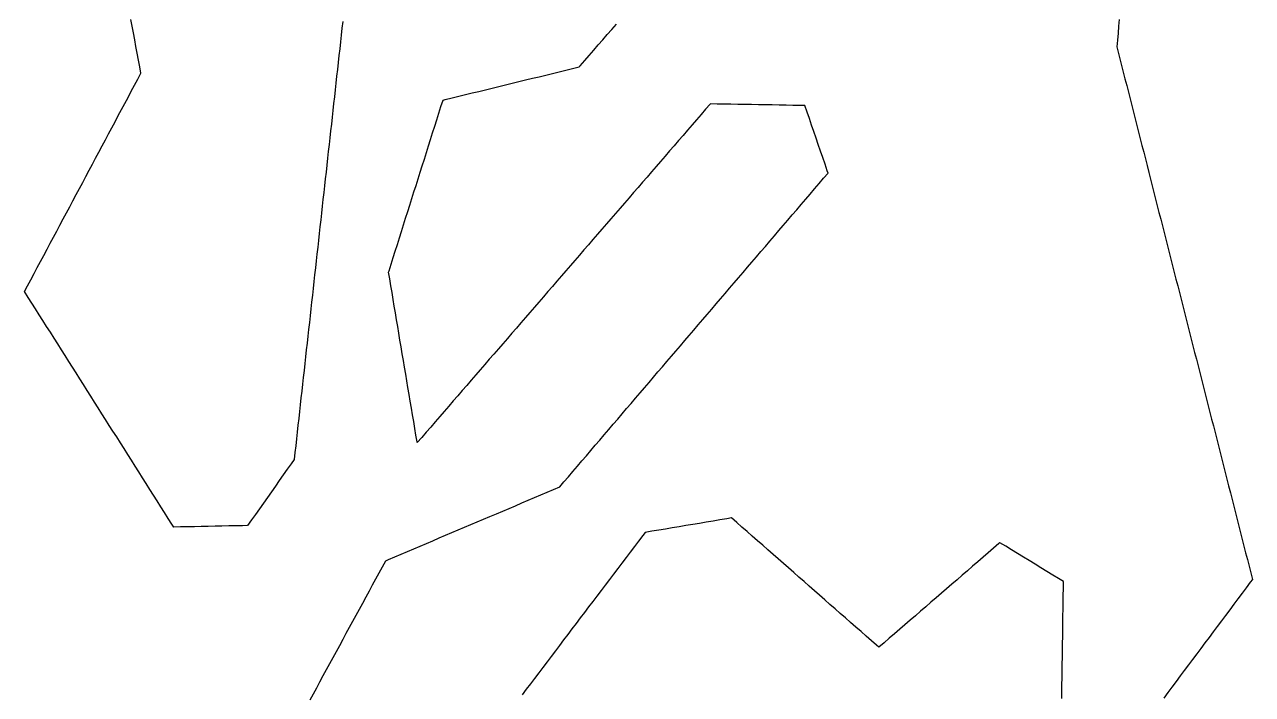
# Model space of a CAD drawing. Header units: millimetres. Extents: x 230 to 3347, y 514 to 5196.
# Drawn here: x 2648.9 to 2827.1, y 3430 to 3527.3 of the extents above; entities that cross this region are included whole.
import ezdxf

# ---------------------------------------------------------------- set-up
doc = ezdxf.new("R2010")
doc.units = ezdxf.units.MM
doc.layers.add('ALL_ISLANDS', color=7, linetype='Continuous')
doc.layers.add('OUTLINE_ISLAND_01', color=7, linetype='Continuous')

msp = doc.modelspace()

# ---------------------------------------------------------------- linework, layer by layer
at = {"layer": 'ALL_ISLANDS'}
for points in [[(2695.0743, 3527.7094), (2694.9642, 3526.7155), (2694.8541, 3525.7216), (2694.744, 3524.7277), (2694.6338, 3523.7337), (2694.5237, 3522.7398), (2694.4136, 3521.7459), (2694.3035, 3520.752), (2694.1934, 3519.7581), (2694.0833, 3518.7641), (2693.9731, 3517.7702), (2693.863, 3516.7763), (2693.7529, 3515.7824), (2693.6428, 3514.7885), (2693.5327, 3513.7946), (2693.4225, 3512.8006), (2693.3124, 3511.8067), (2693.2023, 3510.8128), (2693.0922, 3509.8189), (2692.9821, 3508.825), (2692.872, 3507.831), (2692.7618, 3506.8371), (2692.6517, 3505.8432), (2692.5416, 3504.8493), (2692.4315, 3503.8554), (2692.3214, 3502.8615), (2692.2112, 3501.8675), (2692.1011, 3500.8736), (2691.991, 3499.8797), (2691.8809, 3498.8858), (2691.7708, 3497.8919), (2691.6607, 3496.8979), (2691.5505, 3495.904), (2691.4404, 3494.9101), (2691.3303, 3493.9162), (2691.2202, 3492.9223), (2691.1101, 3491.9283), (2691, 3490.9344), (2690.8898, 3489.9405), (2690.7797, 3488.9466), (2690.6696, 3487.9527), (2690.5595, 3486.9588), (2690.4494, 3485.9648), (2690.3392, 3484.9709), (2690.2291, 3483.977), (2690.119, 3482.9831), (2690.0089, 3481.9892), (2689.8988, 3480.9952), (2689.7887, 3480.0013), (2689.6785, 3479.0074), (2689.5684, 3478.0135), (2689.4583, 3477.0196), (2689.3482, 3476.0257), (2689.2381, 3475.0317), (2689.1279, 3474.0378), (2689.0178, 3473.0439), (2688.9077, 3472.05), (2688.7976, 3471.0561), (2688.6875, 3470.0621), (2688.5774, 3469.0682), (2688.4672, 3468.0743), (2688.3571, 3467.0804), (2688.247, 3466.0865), (2688.1369, 3465.0925), (2688.0268, 3464.0986), (2687.5982, 3463.4896), (2687.0228, 3462.6717), (2686.4474, 3461.8538), (2685.872, 3461.036), (2685.2966, 3460.2181), (2684.7211, 3459.4003), (2684.1457, 3458.5824), (2683.5703, 3457.7646), (2682.9949, 3456.9467), (2682.4194, 3456.1288), (2681.844, 3455.311), (2681.2686, 3454.4931), (2680.5408, 3454.4787), (2679.541, 3454.4589), (2678.5412, 3454.4391), (2677.5414, 3454.4194), (2676.5416, 3454.3996), (2675.5418, 3454.3798), (2674.542, 3454.36), (2673.5422, 3454.3402), (2672.5424, 3454.3204), (2671.5425, 3454.3006), (2670.5427, 3454.2809), (2670.2844, 3454.6891), (2669.7496, 3455.534), (2669.2148, 3456.379), (2668.68, 3457.224), (2668.1452, 3458.069), (2667.6104, 3458.9139), (2667.0756, 3459.7589), (2666.5408, 3460.6039), (2666.006, 3461.4489), (2665.4712, 3462.2939), (2664.9364, 3463.1388), (2664.4016, 3463.9838), (2663.8668, 3464.8288), (2663.332, 3465.6738), (2662.7972, 3466.5187), (2662.2624, 3467.3637), (2661.7276, 3468.2087), (2661.1928, 3469.0537), (2660.658, 3469.8987), (2660.1232, 3470.7436), (2659.5884, 3471.5886), (2659.0536, 3472.4336), (2658.5187, 3473.2786), (2657.9839, 3474.1235), (2657.4491, 3474.9685), (2656.9143, 3475.8135), (2656.3795, 3476.6585), (2655.8447, 3477.5035), (2655.3099, 3478.3484), (2654.7751, 3479.1934), (2654.2403, 3480.0384), (2653.7055, 3480.8834), (2653.1707, 3481.7283), (2652.6359, 3482.5733), (2652.1011, 3483.4183), (2651.5663, 3484.2633), (2651.0315, 3485.1083), (2650.4967, 3485.9532), (2649.9619, 3486.7982), (2649.4271, 3487.6432), (2648.8923, 3488.4882), (2649.3358, 3489.3207), (2649.8059, 3490.2034), (2650.276, 3491.086), (2650.7461, 3491.9686), (2651.2162, 3492.8512), (2651.6863, 3493.7338), (2652.1564, 3494.6164), (2652.6265, 3495.499), (2653.0966, 3496.3816), (2653.5667, 3497.2642), (2654.0368, 3498.1469), (2654.5069, 3499.0295), (2654.977, 3499.9121), (2655.4471, 3500.7947), (2655.9172, 3501.6773), (2656.3873, 3502.5599), (2656.8574, 3503.4425), (2657.3275, 3504.3251), (2657.7976, 3505.2078), (2658.2677, 3506.0904), (2658.7378, 3506.973), (2659.2079, 3507.8556), (2659.678, 3508.7382), (2660.1481, 3509.6208), (2660.6182, 3510.5034), (2661.0883, 3511.386), (2661.5584, 3512.2686), (2662.0285, 3513.1513), (2662.4986, 3514.0339), (2662.9687, 3514.9165), (2663.4389, 3515.7991), (2663.909, 3516.6817), (2664.3791, 3517.5643), (2664.8492, 3518.4469), (2665.3193, 3519.3295), (2665.7894, 3520.2121), (2665.6189, 3521.1168), (2665.4337, 3522.0995), (2665.2485, 3523.0822), (2665.0633, 3524.0649), (2664.8781, 3525.0476), (2664.6929, 3526.0303), (2664.5078, 3527.013), (2664.3226, 3527.9957)], [(2690.3416, 3429.1976), (2690.8194, 3430.0761), (2691.2972, 3430.9546), (2691.775, 3431.833), (2692.2529, 3432.7115), (2692.7307, 3433.5899), (2693.2085, 3434.4684), (2693.6863, 3435.3469), (2694.1641, 3436.2253), (2694.6419, 3437.1038), (2695.1197, 3437.9822), (2695.5976, 3438.8607), (2696.0754, 3439.7392), (2696.5532, 3440.6176), (2697.031, 3441.4961), (2697.5088, 3442.3746), (2697.9866, 3443.253), (2698.4644, 3444.1315), (2698.9423, 3445.0099), (2699.4201, 3445.8884), (2699.8979, 3446.7669), (2700.3757, 3447.6453), (2700.8535, 3448.5238), (2701.3313, 3449.4022), (2701.7265, 3449.5701), (2702.6469, 3449.9611), (2703.5673, 3450.352), (2704.4877, 3450.743), (2705.4081, 3451.134), (2706.3285, 3451.525), (2707.2489, 3451.916), (2708.1693, 3452.3069), (2709.0897, 3452.6979), (2710.0101, 3453.0889), (2710.9305, 3453.4799), (2711.8509, 3453.8709), (2712.7713, 3454.2618), (2713.6917, 3454.6528), (2714.6121, 3455.0438), (2715.5325, 3455.4348), (2716.4529, 3455.8257), (2717.3733, 3456.2167), (2718.2937, 3456.6077), (2719.2141, 3456.9987), (2720.1345, 3457.3897), (2721.0549, 3457.7806), (2721.9753, 3458.1716), (2722.8957, 3458.5626), (2723.8161, 3458.9536), (2724.7365, 3459.3446), (2725.6569, 3459.7355), (2726.5773, 3460.1265), (2727.1887, 3460.8419), (2727.8385, 3461.602), (2728.4882, 3462.3622), (2729.138, 3463.1223), (2729.7877, 3463.8825), (2730.4375, 3464.6426), (2731.0872, 3465.4028), (2731.737, 3466.1629), (2732.3867, 3466.9231), (2733.0365, 3467.6832), (2733.6862, 3468.4434), (2734.336, 3469.2035), (2734.9857, 3469.9637), (2735.6355, 3470.7238), (2736.2852, 3471.484), (2736.935, 3472.2441), (2737.5847, 3473.0043), (2738.2345, 3473.7644), (2738.8842, 3474.5246), (2739.534, 3475.2847), (2740.1837, 3476.0449), (2740.8335, 3476.805), (2741.4832, 3477.5652), (2742.1329, 3478.3253), (2742.7827, 3479.0855), (2743.4324, 3479.8456), (2744.0822, 3480.6058), (2744.7319, 3481.3659), (2745.3817, 3482.1261), (2746.0314, 3482.8862), (2746.6812, 3483.6464), (2747.3309, 3484.4065), (2747.9807, 3485.1667), (2748.6304, 3485.9268), (2749.2802, 3486.687), (2749.9299, 3487.4471), (2750.5797, 3488.2073), (2751.2294, 3488.9674), (2751.8792, 3489.7276), (2752.5289, 3490.4877), (2753.1787, 3491.2479), (2753.8284, 3492.008), (2754.4782, 3492.7682), (2755.1279, 3493.5283), (2755.7777, 3494.2885), (2756.4274, 3495.0486), (2757.0772, 3495.8088), (2757.7269, 3496.5689), (2758.3767, 3497.329), (2759.0264, 3498.0892), (2759.6762, 3498.8493), (2760.3259, 3499.6095), (2760.9757, 3500.3696), (2761.6254, 3501.1298), (2762.2752, 3501.8899), (2762.9249, 3502.6501), (2763.5746, 3503.4102), (2764.2244, 3504.1704), (2764.8741, 3504.9305), (2765.5239, 3505.6907), (2765.4052, 3506.0367), (2765.0806, 3506.9825), (2764.756, 3507.9284), (2764.4314, 3508.8742), (2764.1068, 3509.8201), (2763.7822, 3510.7659), (2763.4576, 3511.7118), (2763.133, 3512.6576), (2762.8084, 3513.6035), (2762.4838, 3514.5493), (2762.1592, 3515.4952), (2761.4256, 3515.5078), (2760.4257, 3515.5249), (2759.4259, 3515.542), (2758.426, 3515.5592), (2757.4262, 3515.5763), (2756.4263, 3515.5934), (2755.4265, 3515.6106), (2754.4266, 3515.6277), (2753.4268, 3515.6448), (2752.4269, 3515.662), (2751.4271, 3515.6791), (2750.4272, 3515.6962), (2749.4274, 3515.7134), (2748.4275, 3515.7305), (2748.4067, 3515.7065), (2747.7526, 3514.9501), (2747.0985, 3514.1937), (2746.4443, 3513.4373), (2745.7902, 3512.6809), (2745.1361, 3511.9245), (2744.482, 3511.1681), (2743.8278, 3510.4118), (2743.1737, 3509.6554), (2742.5196, 3508.899), (2741.8655, 3508.1426), (2741.2113, 3507.3862), (2740.5572, 3506.6298), (2739.9031, 3505.8735), (2739.2489, 3505.1171), (2738.5948, 3504.3607), (2737.9407, 3503.6043), (2737.2866, 3502.8479), (2736.6324, 3502.0915), (2735.9783, 3501.3351), (2735.3242, 3500.5788), (2734.6701, 3499.8224), (2734.0159, 3499.066), (2733.3618, 3498.3096), (2732.7077, 3497.5532), (2732.0535, 3496.7968), (2731.3994, 3496.0405), (2730.7453, 3495.2841), (2730.0912, 3494.5277), (2729.437, 3493.7713), (2728.7829, 3493.0149), (2728.1288, 3492.2585), (2727.4747, 3491.5021), (2726.8205, 3490.7458), (2726.1664, 3489.9894), (2725.5123, 3489.233), (2724.8581, 3488.4766), (2724.204, 3487.7202), (2723.5499, 3486.9638), (2722.8958, 3486.2075), (2722.2416, 3485.4511), (2721.5875, 3484.6947), (2720.9334, 3483.9383), (2720.2793, 3483.1819), (2719.6251, 3482.4255), (2718.971, 3481.6691), (2718.3169, 3480.9128), (2717.6627, 3480.1564), (2717.0086, 3479.4), (2716.3545, 3478.6436), (2715.7004, 3477.8872), (2715.0462, 3477.1308), (2714.3921, 3476.3745), (2713.738, 3475.6181), (2713.0839, 3474.8617), (2712.4297, 3474.1053), (2711.7756, 3473.3489), (2711.1215, 3472.5925), (2710.4673, 3471.8361), (2709.8132, 3471.0798), (2709.1591, 3470.3234), (2708.505, 3469.567), (2707.8508, 3468.8106), (2707.1967, 3468.0542), (2706.5426, 3467.2978), (2705.8885, 3466.5415), (2705.872, 3466.6395), (2705.7064, 3467.6257), (2705.5409, 3468.6119), (2705.3753, 3469.5981), (2705.2098, 3470.5843), (2705.0442, 3471.5705), (2704.8787, 3472.5567), (2704.7131, 3473.5429), (2704.5475, 3474.5291), (2704.382, 3475.5153), (2704.2164, 3476.5015), (2704.0509, 3477.4877), (2703.8853, 3478.4739), (2703.7198, 3479.4601), (2703.5542, 3480.4463), (2703.3887, 3481.4325), (2703.2231, 3482.4187), (2703.0576, 3483.4049), (2702.892, 3484.3911), (2702.7264, 3485.3773), (2702.5609, 3486.3635), (2702.3953, 3487.3497), (2702.2298, 3488.3359), (2702.0642, 3489.3221), (2701.8987, 3490.3083), (2701.7331, 3491.2945), (2701.7995, 3491.5045), (2702.1009, 3492.458), (2702.4023, 3493.4115), (2702.7037, 3494.365), (2703.0051, 3495.3185), (2703.3065, 3496.272), (2703.6079, 3497.2254), (2703.9094, 3498.1789), (2704.2108, 3499.1324), (2704.5122, 3500.0859), (2704.8136, 3501.0394), (2705.115, 3501.9929), (2705.4164, 3502.9464), (2705.7178, 3503.8999), (2706.0193, 3504.8534), (2706.3207, 3505.8069), (2706.6221, 3506.7604), (2706.9235, 3507.7139), (2707.2249, 3508.6674), (2707.5263, 3509.6209), (2707.8277, 3510.5744), (2708.1291, 3511.5279), (2708.4306, 3512.4813), (2708.732, 3513.4348), (2709.0334, 3514.3883), (2709.3348, 3515.3418), (2709.6362, 3516.2953), (2709.9683, 3516.3761), (2710.9399, 3516.6126), (2711.9116, 3516.8491), (2712.8832, 3517.0856), (2713.8549, 3517.322), (2714.8265, 3517.5585), (2715.7981, 3517.795), (2716.7698, 3518.0315), (2717.7414, 3518.2679), (2718.7131, 3518.5044), (2719.6847, 3518.7409), (2720.6563, 3518.9773), (2721.628, 3519.2138), (2722.5996, 3519.4503), (2723.5712, 3519.6868), (2724.5429, 3519.9232), (2725.5145, 3520.1597), (2726.4862, 3520.3962), (2727.4578, 3520.6326), (2728.4294, 3520.8691), (2729.4011, 3521.1056), (2729.5456, 3521.2718), (2730.2017, 3522.0265), (2730.8578, 3522.7811), (2731.514, 3523.5358), (2732.1701, 3524.2904), (2732.8262, 3525.0451), (2733.4823, 3525.7997), (2734.1385, 3526.5544), (2734.7946, 3527.309)], [(2807.7856, 3527.9972), (2807.6996, 3527.0009), (2807.6137, 3526.0046), (2807.5277, 3525.0083), (2807.4418, 3524.012), (2807.6383, 3523.2398), (2807.885, 3522.2707), (2808.1316, 3521.3016), (2808.3783, 3520.3325), (2808.6249, 3519.3634), (2808.8716, 3518.3943), (2809.1183, 3517.4252), (2809.3649, 3516.4561), (2809.6116, 3515.487), (2809.8582, 3514.5179), (2810.1049, 3513.5488), (2810.3516, 3512.5797), (2810.5982, 3511.6106), (2810.8449, 3510.6415), (2811.0915, 3509.6724), (2811.3382, 3508.7033), (2811.5848, 3507.7341), (2811.8315, 3506.765), (2812.0782, 3505.7959), (2812.3248, 3504.8268), (2812.5715, 3503.8577), (2812.8181, 3502.8886), (2813.0648, 3501.9195), (2813.3115, 3500.9504), (2813.5581, 3499.9813), (2813.8048, 3499.0122), (2814.0514, 3498.0431), (2814.2981, 3497.074), (2814.5447, 3496.1049), (2814.7914, 3495.1358), (2815.0381, 3494.1667), (2815.2847, 3493.1976), (2815.5314, 3492.2285), (2815.778, 3491.2594), (2816.0247, 3490.2903), (2816.2714, 3489.3212), (2816.518, 3488.3521), (2816.7647, 3487.383), (2817.0113, 3486.4139), (2817.258, 3485.4448), (2817.5046, 3484.4757), (2817.7513, 3483.5066), (2817.998, 3482.5375), (2818.2446, 3481.5684), (2818.4913, 3480.5993), (2818.7379, 3479.6302), (2818.9846, 3478.6611), (2819.2312, 3477.692), (2819.4779, 3476.7229), (2819.7246, 3475.7538), (2819.9712, 3474.7847), (2820.2179, 3473.8156), (2820.4645, 3472.8465), (2820.7112, 3471.8774), (2820.9579, 3470.9083), (2821.2045, 3469.9391), (2821.4512, 3468.97), (2821.6978, 3468.0009), (2821.9445, 3467.0318), (2822.1911, 3466.0627), (2822.4378, 3465.0936), (2822.6845, 3464.1245), (2822.9311, 3463.1554), (2823.1778, 3462.1863), (2823.4244, 3461.2172), (2823.6711, 3460.2481), (2823.9178, 3459.279), (2824.1644, 3458.3099), (2824.4111, 3457.3408), (2824.6577, 3456.3717), (2824.9044, 3455.4026), (2825.151, 3454.4335), (2825.3977, 3453.4644), (2825.6444, 3452.4953), (2825.891, 3451.5262), (2826.1377, 3450.5571), (2826.3843, 3449.588), (2826.631, 3448.6189), (2826.8776, 3447.6498), (2827.1243, 3446.6807), (2826.8174, 3446.2703), (2826.2184, 3445.4696), (2825.6194, 3444.6688), (2825.0205, 3443.868), (2824.4215, 3443.0673), (2823.8225, 3442.2665), (2823.2236, 3441.4657), (2822.6246, 3440.6649), (2822.0256, 3439.8642), (2821.4266, 3439.0634), (2820.8277, 3438.2626), (2820.2287, 3437.4618), (2819.6297, 3436.6611), (2819.0308, 3435.8603), (2818.4318, 3435.0595), (2817.8328, 3434.2588), (2817.2339, 3433.458), (2816.6349, 3432.6572), (2816.0359, 3431.8564), (2815.437, 3431.0557), (2814.838, 3430.2549), (2814.239, 3429.4541)], [(2799.4499, 3429.3716), (2799.4644, 3430.3715), (2799.4788, 3431.3714), (2799.4932, 3432.3713), (2799.5076, 3433.3712), (2799.522, 3434.3711), (2799.5365, 3435.371), (2799.5509, 3436.3709), (2799.5653, 3437.3708), (2799.5797, 3438.3707), (2799.5941, 3439.3706), (2799.6085, 3440.3705), (2799.623, 3441.3704), (2799.6374, 3442.3703), (2799.6518, 3443.3702), (2799.6662, 3444.3701), (2799.6806, 3445.37), (2799.6951, 3446.3699), (2798.9905, 3446.8003), (2798.1372, 3447.3217), (2797.2838, 3447.8431), (2796.4305, 3448.3644), (2795.5772, 3448.8858), (2794.7238, 3449.4072), (2793.8705, 3449.9285), (2793.0172, 3450.4499), (2792.1638, 3450.9713), (2791.3105, 3451.4926), (2790.4572, 3452.014), (2790.2943, 3451.8731), (2789.5381, 3451.2188), (2788.7819, 3450.5645), (2788.0256, 3449.9102), (2787.2694, 3449.2559), (2786.5132, 3448.6016), (2785.7569, 3447.9473), (2785.0007, 3447.293), (2784.2444, 3446.6387), (2783.4882, 3445.9844), (2782.732, 3445.3301), (2781.9757, 3444.6758), (2781.2195, 3444.0215), (2780.4633, 3443.3672), (2779.707, 3442.7129), (2778.9508, 3442.0586), (2778.1945, 3441.4043), (2777.4383, 3440.7501), (2776.6821, 3440.0958), (2775.9258, 3439.4415), (2775.1696, 3438.7872), (2774.4134, 3438.1329), (2773.6571, 3437.4786), (2772.9009, 3436.8243), (2772.5609, 3437.123), (2771.8097, 3437.783), (2771.0584, 3438.443), (2770.3072, 3439.103), (2769.5559, 3439.763), (2768.8047, 3440.4231), (2768.0534, 3441.0831), (2767.3022, 3441.7431), (2766.5509, 3442.4031), (2765.7997, 3443.0631), (2765.0484, 3443.7232), (2764.2972, 3444.3832), (2763.5459, 3445.0432), (2762.7947, 3445.7032), (2762.0434, 3446.3632), (2761.2922, 3447.0233), (2760.541, 3447.6833), (2759.7897, 3448.3433), (2759.0385, 3449.0033), (2758.2872, 3449.6633), (2757.536, 3450.3234), (2756.7847, 3450.9834), (2756.0335, 3451.6434), (2755.2822, 3452.3034), (2754.531, 3452.9634), (2753.7797, 3453.6235), (2753.0285, 3454.2835), (2752.2772, 3454.9435), (2751.526, 3455.6035), (2750.8067, 3455.483), (2749.8204, 3455.3178), (2748.8342, 3455.1525), (2747.8479, 3454.9873), (2746.8617, 3454.8221), (2745.8754, 3454.6568), (2744.8891, 3454.4916), (2743.9029, 3454.3264), (2742.9166, 3454.1612), (2741.9304, 3453.9959), (2740.9441, 3453.8307), (2739.9579, 3453.6655), (2738.9716, 3453.5002), (2738.6215, 3453.0382), (2738.0174, 3452.2412), (2737.4134, 3451.4442), (2736.8094, 3450.6473), (2736.2054, 3449.8503), (2735.6014, 3449.0533), (2734.9974, 3448.2563), (2734.3934, 3447.4594), (2733.7894, 3446.6624), (2733.1853, 3445.8654), (2732.5813, 3445.0684), (2731.9773, 3444.2715), (2731.3733, 3443.4745), (2730.7693, 3442.6775), (2730.1653, 3441.8805), (2729.5613, 3441.0836), (2728.9573, 3440.2866), (2728.3533, 3439.4896), (2727.7492, 3438.6926), (2727.1452, 3437.8957), (2726.5412, 3437.0987), (2725.9372, 3436.3017), (2725.3332, 3435.5047), (2724.7292, 3434.7078), (2724.1252, 3433.9108), (2723.5212, 3433.1138), (2722.9172, 3432.3168), (2722.3131, 3431.5199), (2721.7091, 3430.7229), (2721.1051, 3429.9259)]]:
    msp.add_lwpolyline(points, dxfattribs=at)
at = {"layer": 'OUTLINE_ISLAND_01'}
for points in [[(2695.0743, 3527.7094), (2694.9642, 3526.7155), (2694.8541, 3525.7216), (2694.744, 3524.7277), (2694.6338, 3523.7337), (2694.5237, 3522.7398), (2694.4136, 3521.7459), (2694.3035, 3520.752), (2694.1934, 3519.7581), (2694.0833, 3518.7641), (2693.9731, 3517.7702), (2693.863, 3516.7763), (2693.7529, 3515.7824), (2693.6428, 3514.7885), (2693.5327, 3513.7946), (2693.4225, 3512.8006), (2693.3124, 3511.8067), (2693.2023, 3510.8128), (2693.0922, 3509.8189), (2692.9821, 3508.825), (2692.872, 3507.831), (2692.7618, 3506.8371), (2692.6517, 3505.8432), (2692.5416, 3504.8493), (2692.4315, 3503.8554), (2692.3214, 3502.8615), (2692.2112, 3501.8675), (2692.1011, 3500.8736), (2691.991, 3499.8797), (2691.8809, 3498.8858), (2691.7708, 3497.8919), (2691.6607, 3496.8979), (2691.5505, 3495.904), (2691.4404, 3494.9101), (2691.3303, 3493.9162), (2691.2202, 3492.9223), (2691.1101, 3491.9283), (2691, 3490.9344), (2690.8898, 3489.9405), (2690.7797, 3488.9466), (2690.6696, 3487.9527), (2690.5595, 3486.9588), (2690.4494, 3485.9648), (2690.3392, 3484.9709), (2690.2291, 3483.977), (2690.119, 3482.9831), (2690.0089, 3481.9892), (2689.8988, 3480.9952), (2689.7887, 3480.0013), (2689.6785, 3479.0074), (2689.5684, 3478.0135), (2689.4583, 3477.0196), (2689.3482, 3476.0257), (2689.2381, 3475.0317), (2689.1279, 3474.0378), (2689.0178, 3473.0439), (2688.9077, 3472.05), (2688.7976, 3471.0561), (2688.6875, 3470.0621), (2688.5774, 3469.0682), (2688.4672, 3468.0743), (2688.3571, 3467.0804), (2688.247, 3466.0865), (2688.1369, 3465.0925), (2688.0268, 3464.0986), (2687.5982, 3463.4896), (2687.0228, 3462.6717), (2686.4474, 3461.8538), (2685.872, 3461.036), (2685.2966, 3460.2181), (2684.7211, 3459.4003), (2684.1457, 3458.5824), (2683.5703, 3457.7646), (2682.9949, 3456.9467), (2682.4194, 3456.1288), (2681.844, 3455.311), (2681.2686, 3454.4931), (2680.5408, 3454.4787), (2679.541, 3454.4589), (2678.5412, 3454.4391), (2677.5414, 3454.4194), (2676.5416, 3454.3996), (2675.5418, 3454.3798), (2674.542, 3454.36), (2673.5422, 3454.3402), (2672.5424, 3454.3204), (2671.5425, 3454.3006), (2670.5427, 3454.2809), (2670.2844, 3454.6891), (2669.7496, 3455.534), (2669.2148, 3456.379), (2668.68, 3457.224), (2668.1452, 3458.069), (2667.6104, 3458.9139), (2667.0756, 3459.7589), (2666.5408, 3460.6039), (2666.006, 3461.4489), (2665.4712, 3462.2939), (2664.9364, 3463.1388), (2664.4016, 3463.9838), (2663.8668, 3464.8288), (2663.332, 3465.6738), (2662.7972, 3466.5187), (2662.2624, 3467.3637), (2661.7276, 3468.2087), (2661.1928, 3469.0537), (2660.658, 3469.8987), (2660.1232, 3470.7436), (2659.5884, 3471.5886), (2659.0536, 3472.4336), (2658.5187, 3473.2786), (2657.9839, 3474.1235), (2657.4491, 3474.9685), (2656.9143, 3475.8135), (2656.3795, 3476.6585), (2655.8447, 3477.5035), (2655.3099, 3478.3484), (2654.7751, 3479.1934), (2654.2403, 3480.0384), (2653.7055, 3480.8834), (2653.1707, 3481.7283), (2652.6359, 3482.5733), (2652.1011, 3483.4183), (2651.5663, 3484.2633), (2651.0315, 3485.1083), (2650.4967, 3485.9532), (2649.9619, 3486.7982), (2649.4271, 3487.6432), (2648.8923, 3488.4882), (2649.3358, 3489.3207), (2649.8059, 3490.2034), (2650.276, 3491.086), (2650.7461, 3491.9686), (2651.2162, 3492.8512), (2651.6863, 3493.7338), (2652.1564, 3494.6164), (2652.6265, 3495.499), (2653.0966, 3496.3816), (2653.5667, 3497.2642), (2654.0368, 3498.1469), (2654.5069, 3499.0295), (2654.977, 3499.9121), (2655.4471, 3500.7947), (2655.9172, 3501.6773), (2656.3873, 3502.5599), (2656.8574, 3503.4425), (2657.3275, 3504.3251), (2657.7976, 3505.2078), (2658.2677, 3506.0904), (2658.7378, 3506.973), (2659.2079, 3507.8556), (2659.678, 3508.7382), (2660.1481, 3509.6208), (2660.6182, 3510.5034), (2661.0883, 3511.386), (2661.5584, 3512.2686), (2662.0285, 3513.1513), (2662.4986, 3514.0339), (2662.9687, 3514.9165), (2663.4389, 3515.7991), (2663.909, 3516.6817), (2664.3791, 3517.5643), (2664.8492, 3518.4469), (2665.3193, 3519.3295), (2665.7894, 3520.2121), (2665.6189, 3521.1168), (2665.4337, 3522.0995), (2665.2485, 3523.0822), (2665.0633, 3524.0649), (2664.8781, 3525.0476), (2664.6929, 3526.0303), (2664.5078, 3527.013), (2664.3226, 3527.9957)], [(2690.3416, 3429.1976), (2690.8194, 3430.0761), (2691.2972, 3430.9546), (2691.775, 3431.833), (2692.2529, 3432.7115), (2692.7307, 3433.5899), (2693.2085, 3434.4684), (2693.6863, 3435.3469), (2694.1641, 3436.2253), (2694.6419, 3437.1038), (2695.1197, 3437.9822), (2695.5976, 3438.8607), (2696.0754, 3439.7392), (2696.5532, 3440.6176), (2697.031, 3441.4961), (2697.5088, 3442.3746), (2697.9866, 3443.253), (2698.4644, 3444.1315), (2698.9423, 3445.0099), (2699.4201, 3445.8884), (2699.8979, 3446.7669), (2700.3757, 3447.6453), (2700.8535, 3448.5238), (2701.3313, 3449.4022), (2701.7265, 3449.5701), (2702.6469, 3449.9611), (2703.5673, 3450.352), (2704.4877, 3450.743), (2705.4081, 3451.134), (2706.3285, 3451.525), (2707.2489, 3451.916), (2708.1693, 3452.3069), (2709.0897, 3452.6979), (2710.0101, 3453.0889), (2710.9305, 3453.4799), (2711.8509, 3453.8709), (2712.7713, 3454.2618), (2713.6917, 3454.6528), (2714.6121, 3455.0438), (2715.5325, 3455.4348), (2716.4529, 3455.8257), (2717.3733, 3456.2167), (2718.2937, 3456.6077), (2719.2141, 3456.9987), (2720.1345, 3457.3897), (2721.0549, 3457.7806), (2721.9753, 3458.1716), (2722.8957, 3458.5626), (2723.8161, 3458.9536), (2724.7365, 3459.3446), (2725.6569, 3459.7355), (2726.5773, 3460.1265), (2727.1887, 3460.8419), (2727.8385, 3461.602), (2728.4882, 3462.3622), (2729.138, 3463.1223), (2729.7877, 3463.8825), (2730.4375, 3464.6426), (2731.0872, 3465.4028), (2731.737, 3466.1629), (2732.3867, 3466.9231), (2733.0365, 3467.6832), (2733.6862, 3468.4434), (2734.336, 3469.2035), (2734.9857, 3469.9637), (2735.6355, 3470.7238), (2736.2852, 3471.484), (2736.935, 3472.2441), (2737.5847, 3473.0043), (2738.2345, 3473.7644), (2738.8842, 3474.5246), (2739.534, 3475.2847), (2740.1837, 3476.0449), (2740.8335, 3476.805), (2741.4832, 3477.5652), (2742.1329, 3478.3253), (2742.7827, 3479.0855), (2743.4324, 3479.8456), (2744.0822, 3480.6058), (2744.7319, 3481.3659), (2745.3817, 3482.1261), (2746.0314, 3482.8862), (2746.6812, 3483.6464), (2747.3309, 3484.4065), (2747.9807, 3485.1667), (2748.6304, 3485.9268), (2749.2802, 3486.687), (2749.9299, 3487.4471), (2750.5797, 3488.2073), (2751.2294, 3488.9674), (2751.8792, 3489.7276), (2752.5289, 3490.4877), (2753.1787, 3491.2479), (2753.8284, 3492.008), (2754.4782, 3492.7682), (2755.1279, 3493.5283), (2755.7777, 3494.2885), (2756.4274, 3495.0486), (2757.0772, 3495.8088), (2757.7269, 3496.5689), (2758.3767, 3497.329), (2759.0264, 3498.0892), (2759.6762, 3498.8493), (2760.3259, 3499.6095), (2760.9757, 3500.3696), (2761.6254, 3501.1298), (2762.2752, 3501.8899), (2762.9249, 3502.6501), (2763.5746, 3503.4102), (2764.2244, 3504.1704), (2764.8741, 3504.9305), (2765.5239, 3505.6907), (2765.4052, 3506.0367), (2765.0806, 3506.9825), (2764.756, 3507.9284), (2764.4314, 3508.8742), (2764.1068, 3509.8201), (2763.7822, 3510.7659), (2763.4576, 3511.7118), (2763.133, 3512.6576), (2762.8084, 3513.6035), (2762.4838, 3514.5493), (2762.1592, 3515.4952), (2761.4256, 3515.5078), (2760.4257, 3515.5249), (2759.4259, 3515.542), (2758.426, 3515.5592), (2757.4262, 3515.5763), (2756.4263, 3515.5934), (2755.4265, 3515.6106), (2754.4266, 3515.6277), (2753.4268, 3515.6448), (2752.4269, 3515.662), (2751.4271, 3515.6791), (2750.4272, 3515.6962), (2749.4274, 3515.7134), (2748.4275, 3515.7305), (2748.4067, 3515.7065), (2747.7526, 3514.9501), (2747.0985, 3514.1937), (2746.4443, 3513.4373), (2745.7902, 3512.6809), (2745.1361, 3511.9245), (2744.482, 3511.1681), (2743.8278, 3510.4118), (2743.1737, 3509.6554), (2742.5196, 3508.899), (2741.8655, 3508.1426), (2741.2113, 3507.3862), (2740.5572, 3506.6298), (2739.9031, 3505.8735), (2739.2489, 3505.1171), (2738.5948, 3504.3607), (2737.9407, 3503.6043), (2737.2866, 3502.8479), (2736.6324, 3502.0915), (2735.9783, 3501.3351), (2735.3242, 3500.5788), (2734.6701, 3499.8224), (2734.0159, 3499.066), (2733.3618, 3498.3096), (2732.7077, 3497.5532), (2732.0535, 3496.7968), (2731.3994, 3496.0405), (2730.7453, 3495.2841), (2730.0912, 3494.5277), (2729.437, 3493.7713), (2728.7829, 3493.0149), (2728.1288, 3492.2585), (2727.4747, 3491.5021), (2726.8205, 3490.7458), (2726.1664, 3489.9894), (2725.5123, 3489.233), (2724.8581, 3488.4766), (2724.204, 3487.7202), (2723.5499, 3486.9638), (2722.8958, 3486.2075), (2722.2416, 3485.4511), (2721.5875, 3484.6947), (2720.9334, 3483.9383), (2720.2793, 3483.1819), (2719.6251, 3482.4255), (2718.971, 3481.6691), (2718.3169, 3480.9128), (2717.6627, 3480.1564), (2717.0086, 3479.4), (2716.3545, 3478.6436), (2715.7004, 3477.8872), (2715.0462, 3477.1308), (2714.3921, 3476.3745), (2713.738, 3475.6181), (2713.0839, 3474.8617), (2712.4297, 3474.1053), (2711.7756, 3473.3489), (2711.1215, 3472.5925), (2710.4673, 3471.8361), (2709.8132, 3471.0798), (2709.1591, 3470.3234), (2708.505, 3469.567), (2707.8508, 3468.8106), (2707.1967, 3468.0542), (2706.5426, 3467.2978), (2705.8885, 3466.5415), (2705.872, 3466.6395), (2705.7064, 3467.6257), (2705.5409, 3468.6119), (2705.3753, 3469.5981), (2705.2098, 3470.5843), (2705.0442, 3471.5705), (2704.8787, 3472.5567), (2704.7131, 3473.5429), (2704.5475, 3474.5291), (2704.382, 3475.5153), (2704.2164, 3476.5015), (2704.0509, 3477.4877), (2703.8853, 3478.4739), (2703.7198, 3479.4601), (2703.5542, 3480.4463), (2703.3887, 3481.4325), (2703.2231, 3482.4187), (2703.0576, 3483.4049), (2702.892, 3484.3911), (2702.7264, 3485.3773), (2702.5609, 3486.3635), (2702.3953, 3487.3497), (2702.2298, 3488.3359), (2702.0642, 3489.3221), (2701.8987, 3490.3083), (2701.7331, 3491.2945), (2701.7995, 3491.5045), (2702.1009, 3492.458), (2702.4023, 3493.4115), (2702.7037, 3494.365), (2703.0051, 3495.3185), (2703.3065, 3496.272), (2703.6079, 3497.2254), (2703.9094, 3498.1789), (2704.2108, 3499.1324), (2704.5122, 3500.0859), (2704.8136, 3501.0394), (2705.115, 3501.9929), (2705.4164, 3502.9464), (2705.7178, 3503.8999), (2706.0193, 3504.8534), (2706.3207, 3505.8069), (2706.6221, 3506.7604), (2706.9235, 3507.7139), (2707.2249, 3508.6674), (2707.5263, 3509.6209), (2707.8277, 3510.5744), (2708.1291, 3511.5279), (2708.4306, 3512.4813), (2708.732, 3513.4348), (2709.0334, 3514.3883), (2709.3348, 3515.3418), (2709.6362, 3516.2953), (2709.9683, 3516.3761), (2710.9399, 3516.6126), (2711.9116, 3516.8491), (2712.8832, 3517.0856), (2713.8549, 3517.322), (2714.8265, 3517.5585), (2715.7981, 3517.795), (2716.7698, 3518.0315), (2717.7414, 3518.2679), (2718.7131, 3518.5044), (2719.6847, 3518.7409), (2720.6563, 3518.9773), (2721.628, 3519.2138), (2722.5996, 3519.4503), (2723.5712, 3519.6868), (2724.5429, 3519.9232), (2725.5145, 3520.1597), (2726.4862, 3520.3962), (2727.4578, 3520.6326), (2728.4294, 3520.8691), (2729.4011, 3521.1056), (2729.5456, 3521.2718), (2730.2017, 3522.0265), (2730.8578, 3522.7811), (2731.514, 3523.5358), (2732.1701, 3524.2904), (2732.8262, 3525.0451), (2733.4823, 3525.7997), (2734.1385, 3526.5544), (2734.7946, 3527.309)], [(2807.7856, 3527.9972), (2807.6996, 3527.0009), (2807.6137, 3526.0046), (2807.5277, 3525.0083), (2807.4418, 3524.012), (2807.6383, 3523.2398), (2807.885, 3522.2707), (2808.1316, 3521.3016), (2808.3783, 3520.3325), (2808.6249, 3519.3634), (2808.8716, 3518.3943), (2809.1183, 3517.4252), (2809.3649, 3516.4561), (2809.6116, 3515.487), (2809.8582, 3514.5179), (2810.1049, 3513.5488), (2810.3516, 3512.5797), (2810.5982, 3511.6106), (2810.8449, 3510.6415), (2811.0915, 3509.6724), (2811.3382, 3508.7033), (2811.5848, 3507.7341), (2811.8315, 3506.765), (2812.0782, 3505.7959), (2812.3248, 3504.8268), (2812.5715, 3503.8577), (2812.8181, 3502.8886), (2813.0648, 3501.9195), (2813.3115, 3500.9504), (2813.5581, 3499.9813), (2813.8048, 3499.0122), (2814.0514, 3498.0431), (2814.2981, 3497.074), (2814.5447, 3496.1049), (2814.7914, 3495.1358), (2815.0381, 3494.1667), (2815.2847, 3493.1976), (2815.5314, 3492.2285), (2815.778, 3491.2594), (2816.0247, 3490.2903), (2816.2714, 3489.3212), (2816.518, 3488.3521), (2816.7647, 3487.383), (2817.0113, 3486.4139), (2817.258, 3485.4448), (2817.5046, 3484.4757), (2817.7513, 3483.5066), (2817.998, 3482.5375), (2818.2446, 3481.5684), (2818.4913, 3480.5993), (2818.7379, 3479.6302), (2818.9846, 3478.6611), (2819.2312, 3477.692), (2819.4779, 3476.7229), (2819.7246, 3475.7538), (2819.9712, 3474.7847), (2820.2179, 3473.8156), (2820.4645, 3472.8465), (2820.7112, 3471.8774), (2820.9579, 3470.9083), (2821.2045, 3469.9391), (2821.4512, 3468.97), (2821.6978, 3468.0009), (2821.9445, 3467.0318), (2822.1911, 3466.0627), (2822.4378, 3465.0936), (2822.6845, 3464.1245), (2822.9311, 3463.1554), (2823.1778, 3462.1863), (2823.4244, 3461.2172), (2823.6711, 3460.2481), (2823.9178, 3459.279), (2824.1644, 3458.3099), (2824.4111, 3457.3408), (2824.6577, 3456.3717), (2824.9044, 3455.4026), (2825.151, 3454.4335), (2825.3977, 3453.4644), (2825.6444, 3452.4953), (2825.891, 3451.5262), (2826.1377, 3450.5571), (2826.3843, 3449.588), (2826.631, 3448.6189), (2826.8776, 3447.6498), (2827.1243, 3446.6807), (2826.8174, 3446.2703), (2826.2184, 3445.4696), (2825.6194, 3444.6688), (2825.0205, 3443.868), (2824.4215, 3443.0673), (2823.8225, 3442.2665), (2823.2236, 3441.4657), (2822.6246, 3440.6649), (2822.0256, 3439.8642), (2821.4266, 3439.0634), (2820.8277, 3438.2626), (2820.2287, 3437.4618), (2819.6297, 3436.6611), (2819.0308, 3435.8603), (2818.4318, 3435.0595), (2817.8328, 3434.2588), (2817.2339, 3433.458), (2816.6349, 3432.6572), (2816.0359, 3431.8564), (2815.437, 3431.0557), (2814.838, 3430.2549), (2814.239, 3429.4541)], [(2799.4499, 3429.3716), (2799.4644, 3430.3715), (2799.4788, 3431.3714), (2799.4932, 3432.3713), (2799.5076, 3433.3712), (2799.522, 3434.3711), (2799.5365, 3435.371), (2799.5509, 3436.3709), (2799.5653, 3437.3708), (2799.5797, 3438.3707), (2799.5941, 3439.3706), (2799.6085, 3440.3705), (2799.623, 3441.3704), (2799.6374, 3442.3703), (2799.6518, 3443.3702), (2799.6662, 3444.3701), (2799.6806, 3445.37), (2799.6951, 3446.3699), (2798.9905, 3446.8003), (2798.1372, 3447.3217), (2797.2838, 3447.8431), (2796.4305, 3448.3644), (2795.5772, 3448.8858), (2794.7238, 3449.4072), (2793.8705, 3449.9285), (2793.0172, 3450.4499), (2792.1638, 3450.9713), (2791.3105, 3451.4926), (2790.4572, 3452.014), (2790.2943, 3451.8731), (2789.5381, 3451.2188), (2788.7819, 3450.5645), (2788.0256, 3449.9102), (2787.2694, 3449.2559), (2786.5132, 3448.6016), (2785.7569, 3447.9473), (2785.0007, 3447.293), (2784.2444, 3446.6387), (2783.4882, 3445.9844), (2782.732, 3445.3301), (2781.9757, 3444.6758), (2781.2195, 3444.0215), (2780.4633, 3443.3672), (2779.707, 3442.7129), (2778.9508, 3442.0586), (2778.1945, 3441.4043), (2777.4383, 3440.7501), (2776.6821, 3440.0958), (2775.9258, 3439.4415), (2775.1696, 3438.7872), (2774.4134, 3438.1329), (2773.6571, 3437.4786), (2772.9009, 3436.8243), (2772.5609, 3437.123), (2771.8097, 3437.783), (2771.0584, 3438.443), (2770.3072, 3439.103), (2769.5559, 3439.763), (2768.8047, 3440.4231), (2768.0534, 3441.0831), (2767.3022, 3441.7431), (2766.5509, 3442.4031), (2765.7997, 3443.0631), (2765.0484, 3443.7232), (2764.2972, 3444.3832), (2763.5459, 3445.0432), (2762.7947, 3445.7032), (2762.0434, 3446.3632), (2761.2922, 3447.0233), (2760.541, 3447.6833), (2759.7897, 3448.3433), (2759.0385, 3449.0033), (2758.2872, 3449.6633), (2757.536, 3450.3234), (2756.7847, 3450.9834), (2756.0335, 3451.6434), (2755.2822, 3452.3034), (2754.531, 3452.9634), (2753.7797, 3453.6235), (2753.0285, 3454.2835), (2752.2772, 3454.9435), (2751.526, 3455.6035), (2750.8067, 3455.483), (2749.8204, 3455.3178), (2748.8342, 3455.1525), (2747.8479, 3454.9873), (2746.8617, 3454.8221), (2745.8754, 3454.6568), (2744.8891, 3454.4916), (2743.9029, 3454.3264), (2742.9166, 3454.1612), (2741.9304, 3453.9959), (2740.9441, 3453.8307), (2739.9579, 3453.6655), (2738.9716, 3453.5002), (2738.6215, 3453.0382), (2738.0174, 3452.2412), (2737.4134, 3451.4442), (2736.8094, 3450.6473), (2736.2054, 3449.8503), (2735.6014, 3449.0533), (2734.9974, 3448.2563), (2734.3934, 3447.4594), (2733.7894, 3446.6624), (2733.1853, 3445.8654), (2732.5813, 3445.0684), (2731.9773, 3444.2715), (2731.3733, 3443.4745), (2730.7693, 3442.6775), (2730.1653, 3441.8805), (2729.5613, 3441.0836), (2728.9573, 3440.2866), (2728.3533, 3439.4896), (2727.7492, 3438.6926), (2727.1452, 3437.8957), (2726.5412, 3437.0987), (2725.9372, 3436.3017), (2725.3332, 3435.5047), (2724.7292, 3434.7078), (2724.1252, 3433.9108), (2723.5212, 3433.1138), (2722.9172, 3432.3168), (2722.3131, 3431.5199), (2721.7091, 3430.7229), (2721.1051, 3429.9259)]]:
    msp.add_lwpolyline(points, dxfattribs=at)

doc.saveas('drawing.dxf')
